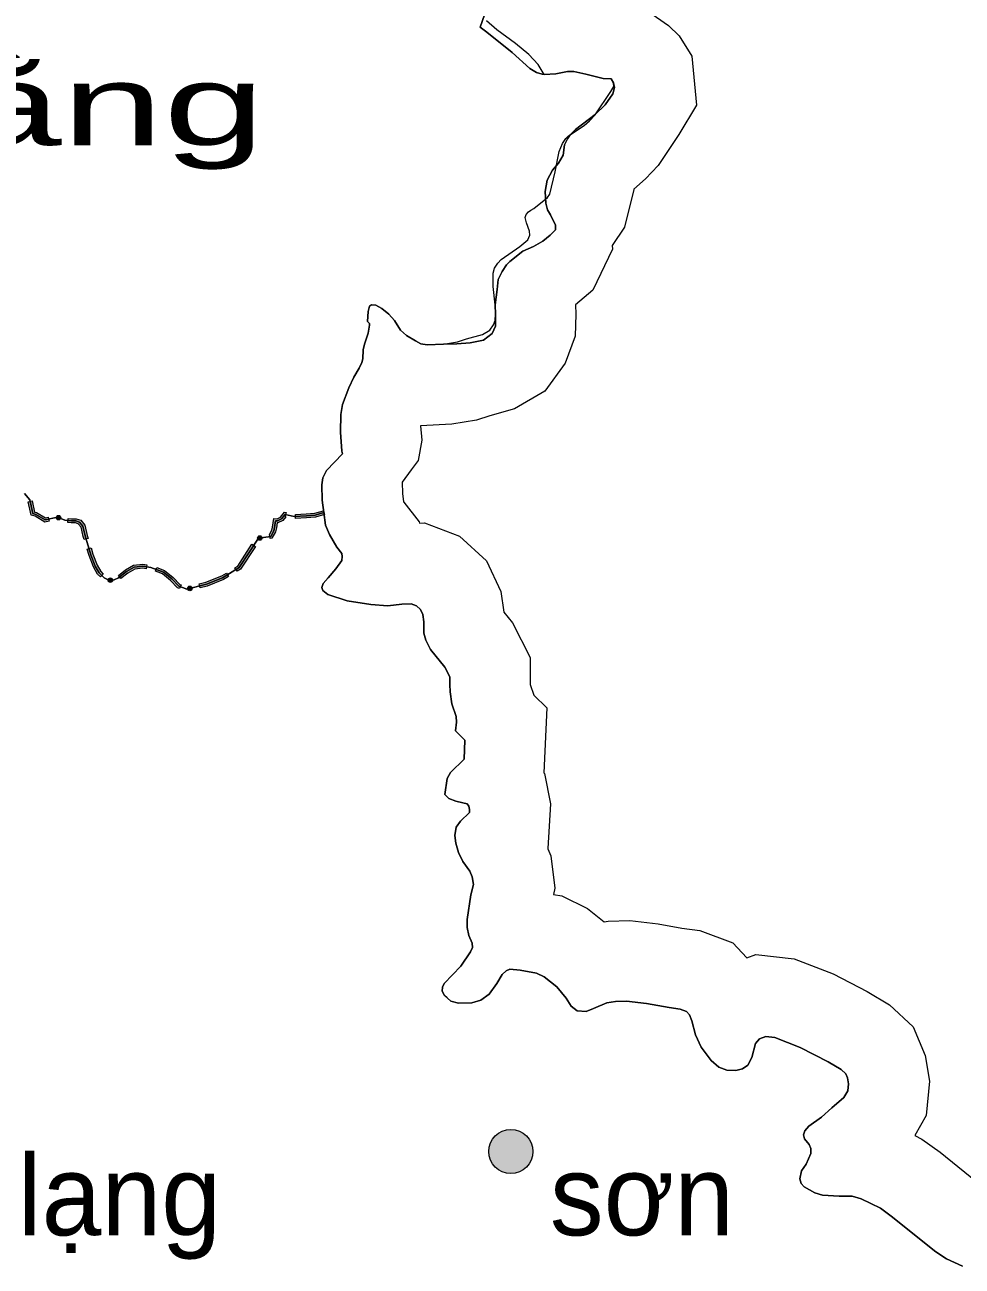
# Model space of a CAD drawing. Header units: metres. Extents: x -835890 to 1024355, y 79891 to 2211954.
# Drawn here: x -177486 to -84270, y 1967076 to 2090488 of the extents above; entities that cross this region are included whole.
import ezdxf
from ezdxf.enums import TextEntityAlignment as Align

# ---------------------------------------------------------------- set-up
doc = ezdxf.new("R2010")
doc.units = ezdxf.units.M
doc.header["$LTSCALE"] = 2200
for name, color, linetype, lineweight in [('12', 7, 'Continuous', 13), ('13', 7, 'Continuous', 13), ('18', 7, 'Continuous', 13), ('35', 7, 'Continuous', 13), ('36', 7, 'Continuous', 13), ('37', 7, 'Continuous', 13), ('8', 7, 'Continuous', 13)]:
    doc.layers.add(name, color=color, linetype=linetype, lineweight=lineweight)
doc.layers.add('3', color=7, linetype='Continuous')

msp = doc.modelspace()

# ---------------------------------------------------------------- hatches: boundary and pattern name
at = {"layer": '37'}
for points in [[(-176758, 2043158), (-176521, 2042052), (-176316, 2041997), (-175431, 2041481), (-175149, 2041539), (-175068, 2041148), (-175500, 2041058), (-176472, 2041624), (-176861, 2041730), (-177149, 2043075)], [(-173924, 2041411, 1), (-174344, 2041571, 1)], [(-173159, 2041423), (-172841, 2041391), (-172380, 2041391), (-171927, 2041226), (-171527, 2040746), (-171282, 2039734), (-171192, 2039436), (-171575, 2039320), (-171669, 2039629), (-171894, 2040562), (-172165, 2040887), (-172450, 2040991), (-172861, 2040991), (-173199, 2041025)], [(-153157, 2039815), (-153162, 2039815), (-152924, 2040238), (-152864, 2040541), (-152708, 2041407), (-152388, 2041380), (-152074, 2041537), (-151671, 2042034), (-151506, 2041997), (-151593, 2041607), (-151516, 2041590), (-151818, 2041218), (-152309, 2040972), (-152379, 2040978), (-152471, 2040466), (-152544, 2040097), (-152910, 2039447), (-153099, 2039420)], [(-150582, 2041816), (-149493, 2041877), (-148642, 2041942), (-147796, 2042184), (-147686, 2041800), (-148571, 2041547), (-149466, 2041478), (-150560, 2041417)], [(-156588, 2036509), (-156316, 2036675), (-154894, 2038842), (-154560, 2038623), (-156031, 2036381), (-156379, 2036168)], [(-153894, 2039505, 1), (-154340, 2039439, 1)], [(-170901, 2038479), (-170715, 2037867), (-170305, 2036766), (-169924, 2036132), (-169679, 2035886), (-169961, 2035604), (-170242, 2035884), (-170667, 2036592), (-171095, 2037739), (-171284, 2038363)], [(-168180, 2035752), (-167478, 2036307), (-166692, 2036772), (-165749, 2036881), (-165343, 2036813), (-165409, 2036418), (-165759, 2036477), (-166561, 2036384), (-167251, 2035977), (-167932, 2035438)], [(-164348, 2036531), (-163607, 2036251), (-162733, 2035551), (-162071, 2034853), (-161953, 2034807), (-162097, 2034434), (-162300, 2034513), (-163004, 2035256), (-163807, 2035899), (-164489, 2036157)], [(-168755, 2035294, 1), (-169204, 2035266, 1)], [(-160160, 2034902), (-159491, 2035074), (-157908, 2035701), (-157441, 2035987), (-157232, 2035646), (-157728, 2035342), (-159367, 2034693), (-160059, 2034514)], [(-160860, 2034514, 1), (-161296, 2034401, 1)]]:
    msp.add_hatch(color=256, dxfattribs=at).paths.add_polyline_path(points)
at = {"layer": '8'}
msp.add_hatch(color=256, dxfattribs=at).paths.add_polyline_path([(-126956, 1978477, 1), (-131354, 1978477, 1)])

# ---------------------------------------------------------------- linework, layer by layer
at = {"layer": '12'}
for points in [[(-131760, 2091484), (-132188, 2090270), (-131547, 2089753), (-129034, 2087739), (-127259, 2086130), (-126604, 2085764), (-126025, 2085597), (-125833, 2085551), (-124692, 2085604), (-123534, 2085863), (-122879, 2085833), (-121690, 2085589), (-119976, 2085154), (-119184, 2085128), (-118933, 2084731), (-118839, 2084267)], [(-118839, 2084267), (-119009, 2083644), (-119761, 2082536), (-120778, 2081561), (-122724, 2080070), (-123255, 2079538), (-123521, 2079139), (-123830, 2078562), (-123963, 2077541), (-124405, 2076742), (-125024, 2076033), (-125555, 2075056), (-125732, 2073916), (-125688, 2072762), (-125511, 2072097), (-125201, 2071609), (-124697, 2070587), (-124697, 2070121), (-125228, 2069588), (-125958, 2068989), (-126887, 2068456), (-127949, 2067990), (-129237, 2066974), (-129570, 2066624), (-130023, 2065976), (-130422, 2065177), (-130521, 2064179), (-130721, 2062634), (-130687, 2061719), (-130671, 2061077), (-130671, 2060545), (-131002, 2059814), (-131865, 2059149), (-133193, 2058883), (-134513, 2058785), (-135862, 2058742), (-137484, 2058667), (-138099, 2058783), (-138648, 2059066), (-139514, 2059598), (-140112, 2060147), (-140736, 2061087), (-141302, 2061736), (-141968, 2062285), (-142591, 2062609), (-143024, 2062642), (-143224, 2062509), (-143357, 2061993), (-143420, 2060983), (-143219, 2060809), (-143195, 2060640), (-143340, 2059842), (-143702, 2058754), (-143823, 2058174), (-143872, 2057279), (-143956, 2056904), (-144246, 2056348), (-144778, 2055453), (-145261, 2054389), (-145889, 2052745), (-146046, 2051742), (-146095, 2049976), (-145950, 2048090), (-145899, 2047837), (-147491, 2046167), (-147857, 2045435), (-147957, 2044770), (-147907, 2043223), (-147741, 2041992), (-148607, 2041744), (-149479, 2041677), (-150687, 2041610), (-151593, 2041812), (-151946, 2041377), (-152349, 2041176), (-152543, 2041192), (-152667, 2040503), (-152734, 2040168), (-153036, 2039631), (-154255, 2039452), (-156174, 2036528), (-157818, 2035521), (-159429, 2034884), (-161375, 2034381), (-161794, 2034532), (-162186, 2034683), (-162868, 2035404), (-163707, 2036075), (-164949, 2036545), (-165754, 2036679), (-166627, 2036578), (-167365, 2036142), (-168170, 2035505), (-168606, 2035303), (-169143, 2035270), (-169580, 2035505), (-170083, 2036008), (-170486, 2036679), (-170905, 2037803), (-171475, 2039681), (-171710, 2040654)], [(-171710, 2040654), (-172046, 2041057), (-172415, 2041191), (-172851, 2041191), (-173522, 2041258), (-174227, 2041526), (-175465, 2041270), (-176394, 2041810), (-176691, 2041891), (-176984, 2043256), (-177521, 2043894)]]:
    msp.add_lwpolyline(points, dxfattribs=at)
at = {"layer": '13'}
for points in [[(-177521, 2043894), (-176984, 2043256), (-176691, 2041891), (-176394, 2041810), (-175465, 2041270), (-174227, 2041526), (-173522, 2041258), (-172851, 2041191), (-172415, 2041191), (-172046, 2041057), (-171710, 2040654), (-171475, 2039681), (-170905, 2037803), (-170486, 2036679), (-170083, 2036008), (-169580, 2035505), (-169143, 2035270), (-168606, 2035303), (-168170, 2035505), (-167365, 2036142), (-166627, 2036578), (-165754, 2036679), (-164949, 2036545), (-163707, 2036075), (-162868, 2035404)], [(-162868, 2035404), (-162186, 2034683), (-161794, 2034532), (-161375, 2034381), (-159429, 2034884), (-157818, 2035521), (-156174, 2036528), (-154255, 2039452), (-153036, 2039631), (-152734, 2040168), (-152667, 2040503), (-152543, 2041192), (-152349, 2041176), (-151946, 2041377), (-151593, 2041812), (-150687, 2041610), (-149479, 2041677), (-148607, 2041744), (-147741, 2041992), (-147574, 2040761), (-147192, 2039813), (-146460, 2038549), (-145961, 2037917), (-145927, 2037617), (-145961, 2037218), (-146559, 2036420), (-147308, 2035505), (-147807, 2034940), (-147940, 2034540), (-147841, 2034241), (-147341, 2033842), (-145445, 2033210), (-143082, 2032844), (-141385, 2032711), (-139988, 2032877), (-139056, 2032910), (-138524, 2032711), (-138141, 2032361), (-137908, 2031862), (-137808, 2031131), (-137808, 2029999), (-137609, 2029301), (-137143, 2028369), (-135728, 2026623), (-135229, 2025658), (-135229, 2024893), (-135196, 2024161), (-135013, 2022980), (-134581, 2021716), (-134547, 2021151), (-134647, 2020286), (-133727, 2019383), (-133810, 2017470), (-135138, 2016140), (-135470, 2015557), (-135712, 2013965), (-135313, 2013566), (-134614, 2013300), (-133915, 2013133), (-133482, 2013034), (-133316, 2012801), (-133250, 2012468), (-133266, 2012185), (-134165, 2011320), (-134597, 2010722), (-134730, 2009890), (-134630, 2009125), (-134364, 2008193), (-133915, 2007312), (-133216, 2006347), (-132983, 2005782), (-132883, 2005016), (-133116, 2003985), (-133499, 2001540), (-133499, 2000742), (-133333, 1999943), (-132983, 1999195), (-132950, 1998762), (-133150, 1998330), (-134115, 1996899), (-135778, 1995170), (-135961, 1994820), (-135995, 1994421), (-135762, 1993989), (-135130, 1993423), (-134364, 1993223), (-133033, 1993257), (-132135, 1993523), (-131303, 1994122), (-130538, 1995186), (-130005, 1996084), (-129606, 1996450), (-129240, 1996617), (-128242, 1996517), (-126611, 1996217), (-125829, 1995835), (-124565, 1994837), (-123666, 1993706), (-123167, 1992941), (-122568, 1992475), (-121670, 1992408)], [(-121670, 1992408), (-120921, 1992691), (-119623, 1993257), (-118758, 1993390), (-117660, 1993423), (-115664, 1993190), (-113401, 1992791), (-112320, 1992641), (-111687, 1992408), (-111388, 1992076), (-111155, 1991477), (-110789, 1990080), (-110223, 1988849), (-109242, 1987535), (-108476, 1986870), (-107678, 1986570), (-106779, 1986537), (-106114, 1986703), (-105581, 1987069), (-105182, 1987834), (-104816, 1989198), (-104417, 1989664), (-103785, 1989897), (-102886, 1989797), (-100391, 1988832), (-97612, 1987385), (-96314, 1986620), (-95849, 1986188), (-95682, 1985788), (-95582, 1985190), (-95649, 1984524), (-96032, 1983842), (-97230, 1982811), (-98261, 1981880), (-99525, 1980981), (-99925, 1980516), (-100041, 1980133), (-99941, 1979734), (-99476, 1979168), (-99309, 1978769), (-99309, 1978270), (-99775, 1977206), (-100241, 1976540), (-100424, 1975759), (-100291, 1975293), (-99991, 1974960), (-98927, 1974361), (-98161, 1974128), (-96497, 1974029), (-95200, 1974029), (-94301, 1973763), (-92405, 1972831), (-91323, 1972049), (-86898, 1968490), (-85816, 1967808), (-84252, 1967076)]]:
    msp.add_lwpolyline(points, dxfattribs=at)
at = {"layer": '18'}
for points in [[(-130779, 2066301), (-130446, 2066800), (-130113, 2067150), (-128250, 2068447), (-127468, 2069112), (-127252, 2069562), (-127302, 2069977), (-127584, 2070809), (-127743, 2071333), (-127643, 2071632), (-127393, 2071882), (-127177, 2072065), (-126877, 2072231), (-125513, 2073312), (-125280, 2073662), (-124731, 2075857), (-124340, 2077878), (-124024, 2078677), (-123691, 2079176), (-123425, 2079458), (-121870, 2080465), (-121337, 2080947), (-120755, 2081546), (-119199, 2083866), (-118900, 2084365), (-118933, 2084731), (-119184, 2085128), (-119976, 2085154), (-121690, 2085589), (-122879, 2085833), (-123534, 2085863), (-124692, 2085604), (-125833, 2085551), (-126025, 2085597), (-126604, 2085764), (-127259, 2086130), (-129034, 2087739), (-132188, 2090270), (-131760, 2091484)], [(-133499, 2000742), (-133499, 2001540), (-133116, 2003985), (-132883, 2005016), (-132983, 2005782), (-133216, 2006347), (-133915, 2007312), (-134364, 2008193), (-134630, 2009125), (-134730, 2009890), (-134597, 2010722), (-134165, 2011320), (-133266, 2012185), (-133250, 2012468), (-133316, 2012801), (-133482, 2013034), (-133915, 2013133), (-134614, 2013300), (-135313, 2013566), (-135712, 2013965), (-135470, 2015557), (-135138, 2016140), (-133810, 2017470), (-133727, 2019383), (-134647, 2020286), (-134547, 2021151), (-134581, 2021716), (-135013, 2022980), (-135196, 2024161), (-135229, 2024893), (-135229, 2025658), (-135728, 2026623), (-137143, 2028369), (-137609, 2029301), (-137808, 2029999), (-137808, 2031131), (-137908, 2031862), (-138141, 2032361), (-138524, 2032711), (-139056, 2032910), (-139988, 2032877), (-141385, 2032711), (-143082, 2032844), (-145445, 2033210), (-147341, 2033842), (-147841, 2034241), (-147940, 2034540), (-147807, 2034940), (-147308, 2035505), (-146559, 2036420), (-145961, 2037218), (-145927, 2037617), (-145961, 2037917), (-146460, 2038549), (-147192, 2039813), (-147574, 2040761), (-147741, 2041992), (-147907, 2043223), (-147957, 2044770), (-147857, 2045435), (-147491, 2046167), (-145899, 2047837), (-145950, 2048090), (-146095, 2049976), (-146046, 2051742), (-145889, 2052745), (-145261, 2054389), (-144778, 2055453), (-144246, 2056348), (-143956, 2056904), (-143872, 2057279), (-143823, 2058174), (-143702, 2058754), (-143340, 2059842), (-143195, 2060640), (-143219, 2060809), (-143420, 2060983), (-143357, 2061993), (-143224, 2062509), (-143024, 2062642), (-142591, 2062609), (-141968, 2062285), (-141302, 2061736), (-140736, 2061087), (-140112, 2060147), (-139514, 2059598), (-138648, 2059066), (-138099, 2058783), (-137484, 2058667), (-135862, 2058742), (-134447, 2058975), (-133566, 2059257), (-131977, 2059715), (-131245, 2060147), (-130862, 2060663), (-130712, 2061079), (-130687, 2061719), (-130721, 2062634), (-130912, 2064472), (-130895, 2065802), (-130779, 2066301)], [(-84252, 1967076), (-85816, 1967808), (-86898, 1968490), (-91323, 1972049), (-92405, 1972831), (-94301, 1973763), (-95200, 1974029), (-96497, 1974029), (-98161, 1974128), (-98927, 1974361), (-99991, 1974960), (-100291, 1975293), (-100424, 1975759), (-100241, 1976540), (-99775, 1977206), (-99309, 1978270), (-99309, 1978769), (-99476, 1979168), (-99941, 1979734), (-100041, 1980133), (-99925, 1980516), (-99525, 1980981), (-98261, 1981880), (-97230, 1982811), (-96032, 1983842), (-95649, 1984524), (-95582, 1985190), (-95682, 1985788), (-95849, 1986188), (-96314, 1986620), (-97612, 1987385), (-100391, 1988832), (-102886, 1989797), (-103785, 1989897), (-104417, 1989664), (-104816, 1989198), (-105182, 1987834), (-105581, 1987069), (-106114, 1986703), (-106779, 1986537), (-107678, 1986570), (-108476, 1986870), (-109242, 1987535), (-110223, 1988849), (-110789, 1990080), (-111155, 1991477), (-111388, 1992076), (-111687, 1992408), (-112320, 1992641), (-113401, 1992791), (-115664, 1993190), (-117660, 1993423), (-118758, 1993390), (-119623, 1993257), (-120921, 1992691), (-121670, 1992408), (-122568, 1992475), (-123167, 1992941), (-123666, 1993706), (-124565, 1994837), (-125829, 1995835), (-126611, 1996217), (-128242, 1996517), (-129240, 1996617), (-129606, 1996450), (-130005, 1996084), (-130538, 1995186), (-131303, 1994122), (-132135, 1993523), (-133033, 1993257), (-134364, 1993223), (-135130, 1993423), (-135762, 1993989), (-135995, 1994421), (-135961, 1994820), (-135778, 1995170), (-134115, 1996899), (-133150, 1998330), (-132950, 1998762), (-132983, 1999195), (-133333, 1999943), (-133499, 2000742)]]:
    msp.add_lwpolyline(points, dxfattribs=at)
at = {"layer": '35'}
for points in [[(-122407, 2093820), (-121882, 2093795), (-119902, 2093389), (-118847, 2093121), (-115440, 2091767), (-113474, 2090427), (-112420, 2089401)], [(-125833, 2085551), (-126436, 2086544), (-127368, 2087542), (-128674, 2088615), (-130554, 2089995), (-131586, 2090894)], [(-112420, 2089401), (-111140, 2087375), (-110696, 2082488), (-112443, 2079578), (-114514, 2076488), (-115778, 2075188), (-116911, 2074162), (-116918, 2074126), (-117855, 2070376), (-119073, 2068551), (-119030, 2068195), (-120995, 2064116), (-122716, 2062652), (-122682, 2061709), (-122767, 2059532), (-123735, 2056843), (-125784, 2054082), (-128785, 2052309), (-131237, 2051603), (-132566, 2051177), (-135024, 2050772), (-138121, 2050629), (-138010, 2049185)], [(-119184, 2085128), (-119976, 2085154), (-121690, 2085589), (-122879, 2085833), (-123534, 2085863), (-124692, 2085604), (-125833, 2085551)], [(-143420, 2060983), (-143357, 2061993), (-143224, 2062509), (-143024, 2062642), (-142591, 2062609), (-141968, 2062285), (-141302, 2061736), (-140736, 2061087), (-140112, 2060147), (-139514, 2059598), (-138648, 2059066), (-138099, 2058783), (-137484, 2058667), (-135862, 2058742), (-134513, 2058785), (-133193, 2058883), (-131865, 2059149), (-131002, 2059814), (-130671, 2060545), (-130671, 2061077), (-130687, 2061719), (-130721, 2062634), (-130521, 2064179), (-130422, 2065177), (-130023, 2065976), (-129570, 2066624), (-129237, 2066974), (-127949, 2067990), (-126887, 2068456), (-125958, 2068989), (-125228, 2069588), (-124697, 2070121), (-124697, 2070587), (-125201, 2071609), (-125511, 2072097), (-125688, 2072762), (-125732, 2073916), (-125555, 2075056), (-125024, 2076033), (-124405, 2076742), (-123963, 2077541), (-123830, 2078562), (-123521, 2079139), (-123255, 2079538), (-122724, 2080070), (-120778, 2081561), (-119761, 2082536), (-119009, 2083644), (-118839, 2084267), (-118933, 2084731), (-119184, 2085128)], [(-145899, 2047837), (-145950, 2048090), (-146095, 2049976), (-146046, 2051742), (-145889, 2052745), (-145261, 2054389), (-144778, 2055453), (-144246, 2056348), (-143956, 2056904), (-143872, 2057279), (-143823, 2058174), (-143702, 2058754), (-143340, 2059842), (-143195, 2060640), (-143219, 2060809), (-143420, 2060983)], [(-138010, 2049185), (-138383, 2047177), (-139053, 2046239), (-139961, 2045028), (-139924, 2043889), (-139813, 2043064), (-139809, 2043036), (-138262, 2041077), (-138248, 2040944), (-137744, 2040962), (-134270, 2039660), (-131568, 2037193), (-130145, 2034146), (-129866, 2032095), (-128998, 2031023), (-127229, 2027605), (-127229, 2025075), (-127224, 2024958), (-127216, 2024903), (-126855, 2023850), (-125580, 2022599), (-125860, 2016127), (-125808, 2016054), (-125203, 2013027), (-125464, 2008592), (-125482, 2008575), (-125186, 2007857), (-124767, 2004641), (-124903, 2004038)], [(-147957, 2044770), (-147857, 2045435), (-147491, 2046167), (-145899, 2047837)], [(-135482, 1993738), (-135762, 1993989), (-135995, 1994421), (-135961, 1994820), (-135778, 1995170), (-134115, 1996899), (-133150, 1998330), (-132950, 1998762), (-132983, 1999195), (-133333, 1999943), (-133499, 2000742), (-133499, 2001540), (-133116, 2003985), (-132883, 2005016), (-132983, 2005782), (-133216, 2006347), (-133915, 2007312), (-134364, 2008193), (-134630, 2009125), (-134730, 2009890), (-134597, 2010722), (-134165, 2011320), (-133266, 2012185), (-133250, 2012468), (-133316, 2012801), (-133482, 2013034), (-133915, 2013133), (-134614, 2013300), (-135313, 2013566), (-135712, 2013965), (-135470, 2015557), (-135138, 2016140), (-133810, 2017470), (-133727, 2019383), (-134647, 2020286), (-134547, 2021151), (-134581, 2021716), (-135013, 2022980), (-135196, 2024161), (-135229, 2024893), (-135229, 2025658), (-135728, 2026623), (-137143, 2028369), (-137609, 2029301), (-137808, 2029999), (-137808, 2031131), (-137908, 2031862), (-138141, 2032361), (-138524, 2032711), (-139056, 2032910), (-139988, 2032877), (-141385, 2032711), (-143082, 2032844), (-145445, 2033210), (-147341, 2033842), (-147841, 2034241), (-147940, 2034540), (-147807, 2034940), (-147308, 2035505), (-146559, 2036420), (-145961, 2037218), (-145927, 2037617), (-145961, 2037917), (-146460, 2038549), (-147192, 2039813), (-147574, 2040761), (-147741, 2041992), (-147907, 2043223), (-147957, 2044770)], [(-124903, 2004038), (-124084, 2003887), (-121545, 2002645), (-119859, 2001315), (-119490, 2001371), (-117316, 2001437), (-114504, 2001109), (-112157, 2000695), (-110366, 2000447), (-107066, 1999231), (-105701, 1997716)], [(-105701, 1997716), (-104778, 1998056), (-100971, 1997633), (-97090, 1996133), (-93730, 1994383), (-91506, 1993072), (-89133, 1990869), (-87943, 1988014), (-87516, 1985454), (-87855, 1982066), (-88980, 1980062), (-88268, 1979712), (-86470, 1978412), (-82242, 1975012)], [(-108476, 1986870), (-109242, 1987535), (-110223, 1988849), (-110789, 1990080), (-111155, 1991477), (-111388, 1992076), (-111687, 1992408), (-112320, 1992641), (-113401, 1992791), (-115664, 1993190), (-117660, 1993423), (-118758, 1993390), (-119623, 1993257), (-120921, 1992691), (-121670, 1992408), (-122568, 1992475), (-123167, 1992941), (-123666, 1993706), (-124565, 1994837), (-125829, 1995835), (-126611, 1996217), (-128242, 1996517), (-129240, 1996617), (-129606, 1996450), (-130005, 1996084), (-130538, 1995186), (-131303, 1994122), (-132135, 1993523), (-133033, 1993257), (-134364, 1993223), (-135130, 1993423), (-135482, 1993738), (-135482, 1993738)], [(-84252, 1967076), (-85816, 1967808), (-86898, 1968490), (-91323, 1972049), (-92405, 1972831), (-94301, 1973763), (-95200, 1974029), (-96497, 1974029), (-98161, 1974128), (-98927, 1974361), (-99991, 1974960), (-100291, 1975293), (-100424, 1975759), (-100241, 1976540), (-99775, 1977206), (-99309, 1978270), (-99309, 1978769), (-99476, 1979168), (-99941, 1979734), (-100041, 1980133), (-99925, 1980516), (-99525, 1980981), (-98261, 1981880), (-97230, 1982811), (-96032, 1983842), (-95649, 1984524), (-95582, 1985190), (-95682, 1985788), (-95849, 1986188), (-96314, 1986620), (-97612, 1987385), (-100391, 1988832), (-102886, 1989797), (-103785, 1989897), (-104417, 1989664), (-104816, 1989198), (-105182, 1987834), (-105581, 1987069), (-106114, 1986703), (-106779, 1986537), (-107678, 1986570), (-108476, 1986870)]]:
    msp.add_lwpolyline(points, dxfattribs=at)
at = {"layer": '36'}
for points in [[(-125833, 2085551), (-126025, 2085597), (-126604, 2085764), (-127259, 2086130), (-129034, 2087739), (-131547, 2089753), (-132188, 2090270), (-131760, 2091484)], [(-125833, 2085551), (-124692, 2085604), (-123534, 2085863), (-122879, 2085833), (-121690, 2085589), (-119976, 2085154), (-119184, 2085128)], [(-143420, 2060983), (-143357, 2061993), (-143224, 2062509), (-143024, 2062642), (-142591, 2062609), (-141968, 2062285), (-141302, 2061736), (-140736, 2061087), (-140112, 2060147), (-139514, 2059598), (-138648, 2059066), (-138099, 2058783), (-137484, 2058667), (-135862, 2058742), (-134513, 2058785), (-133193, 2058883), (-131865, 2059149), (-131002, 2059814), (-130671, 2060545), (-130671, 2061077), (-130687, 2061719), (-130721, 2062634), (-130521, 2064179), (-130422, 2065177), (-130023, 2065976), (-129570, 2066624), (-129237, 2066974), (-127949, 2067990), (-126887, 2068456), (-125958, 2068989), (-125228, 2069588), (-124697, 2070121), (-124697, 2070587), (-125201, 2071609), (-125511, 2072097), (-125688, 2072762), (-125732, 2073916), (-125555, 2075056), (-125024, 2076033), (-124405, 2076742), (-123963, 2077541), (-123830, 2078562), (-123521, 2079139), (-123255, 2079538), (-122724, 2080070), (-120778, 2081561), (-119761, 2082536), (-119009, 2083644), (-118839, 2084267), (-118933, 2084731), (-119184, 2085128)], [(-143420, 2060983), (-143219, 2060809), (-143195, 2060640), (-143340, 2059842), (-143702, 2058754), (-143823, 2058174), (-143872, 2057279), (-143956, 2056904), (-144246, 2056348), (-144778, 2055453), (-145261, 2054389), (-145889, 2052745), (-146046, 2051742), (-146095, 2049976), (-145950, 2048090), (-145899, 2047837)], [(-147957, 2044770), (-147857, 2045435), (-147491, 2046167), (-145899, 2047837)], [(-108476, 1986870), (-109242, 1987535), (-110223, 1988849), (-110789, 1990080), (-111155, 1991477), (-111388, 1992076), (-111687, 1992408), (-112320, 1992641), (-113401, 1992791), (-115664, 1993190), (-117660, 1993423), (-118758, 1993390), (-119623, 1993257), (-120921, 1992691), (-121670, 1992408), (-122568, 1992475), (-123167, 1992941), (-123666, 1993706), (-124565, 1994837), (-125829, 1995835), (-126611, 1996217), (-128242, 1996517), (-129240, 1996617), (-129606, 1996450), (-130005, 1996084), (-130538, 1995186), (-131303, 1994122), (-132135, 1993523), (-133033, 1993257), (-134364, 1993223), (-135130, 1993423), (-135762, 1993989), (-135995, 1994421), (-135961, 1994820), (-135778, 1995170), (-134115, 1996899), (-133150, 1998330), (-132950, 1998762), (-132983, 1999195), (-133333, 1999943), (-133499, 2000742), (-133499, 2001540), (-133116, 2003985), (-132883, 2005016), (-132983, 2005782), (-133216, 2006347), (-133915, 2007312), (-134364, 2008193), (-134630, 2009125), (-134730, 2009890), (-134597, 2010722), (-134165, 2011320), (-133266, 2012185), (-133250, 2012468), (-133316, 2012801), (-133482, 2013034), (-133915, 2013133), (-134614, 2013300), (-135313, 2013566), (-135712, 2013965), (-135470, 2015557), (-135138, 2016140), (-133810, 2017470), (-133727, 2019383), (-134647, 2020286), (-134547, 2021151), (-134581, 2021716), (-135013, 2022980), (-135196, 2024161), (-135229, 2024893), (-135229, 2025658), (-135728, 2026623), (-137143, 2028369), (-137609, 2029301), (-137808, 2029999), (-137808, 2031131), (-137908, 2031862), (-138141, 2032361), (-138524, 2032711), (-139056, 2032910), (-139988, 2032877), (-141385, 2032711), (-143082, 2032844), (-145445, 2033210), (-147341, 2033842), (-147841, 2034241), (-147940, 2034540), (-147807, 2034940), (-147308, 2035505), (-146559, 2036420), (-145961, 2037218), (-145927, 2037617), (-145961, 2037917), (-146460, 2038549), (-147192, 2039813), (-147574, 2040761), (-147741, 2041992), (-147907, 2043223), (-147957, 2044770)], [(-84252, 1967076), (-85816, 1967808), (-86898, 1968490), (-91323, 1972049), (-92405, 1972831), (-94301, 1973763), (-95200, 1974029), (-96497, 1974029), (-98161, 1974128), (-98927, 1974361), (-99991, 1974960), (-100291, 1975293), (-100424, 1975759), (-100241, 1976540), (-99775, 1977206), (-99309, 1978270), (-99309, 1978769), (-99476, 1979168), (-99941, 1979734), (-100041, 1980133), (-99925, 1980516), (-99525, 1980981), (-98261, 1981880), (-97230, 1982811), (-96032, 1983842), (-95649, 1984524), (-95582, 1985190), (-95682, 1985788), (-95849, 1986188), (-96314, 1986620), (-97612, 1987385), (-100391, 1988832), (-102886, 1989797), (-103785, 1989897), (-104417, 1989664), (-104816, 1989198), (-105182, 1987834), (-105581, 1987069), (-106114, 1986703), (-106779, 1986537), (-107678, 1986570), (-108476, 1986870)]]:
    msp.add_lwpolyline(points, dxfattribs=at)
at = {"layer": '37'}
for points in [[(-176758, 2043158), (-176521, 2042052), (-176316, 2041997), (-175431, 2041481), (-175149, 2041539), (-175068, 2041148), (-175500, 2041058), (-176472, 2041624), (-176861, 2041730), (-177149, 2043075)], [(-173159, 2041423), (-172841, 2041391), (-172380, 2041391), (-171927, 2041226), (-171527, 2040746), (-171282, 2039734), (-171192, 2039436), (-171575, 2039320), (-171669, 2039629), (-171894, 2040562), (-172165, 2040887), (-172450, 2040991), (-172861, 2040991), (-173199, 2041025)], [(-153157, 2039815), (-153162, 2039815), (-152924, 2040238), (-152864, 2040541), (-152708, 2041407), (-152388, 2041380), (-152074, 2041537), (-151671, 2042034), (-151506, 2041997), (-151593, 2041607), (-151516, 2041590), (-151818, 2041218), (-152309, 2040972), (-152379, 2040978), (-152471, 2040466), (-152544, 2040097), (-152910, 2039447), (-153099, 2039420)], [(-150582, 2041816), (-149493, 2041877), (-148642, 2041942), (-147796, 2042184), (-147686, 2041800), (-148571, 2041547), (-149466, 2041478), (-150560, 2041417)], [(-156588, 2036509), (-156316, 2036675), (-154894, 2038842), (-154560, 2038623), (-156031, 2036381), (-156379, 2036168)], [(-170901, 2038479), (-170715, 2037867), (-170305, 2036766), (-169924, 2036132), (-169679, 2035886), (-169961, 2035604), (-170242, 2035884), (-170667, 2036592), (-171095, 2037739), (-171284, 2038363)], [(-168180, 2035752), (-167478, 2036307), (-166692, 2036772), (-165749, 2036881), (-165343, 2036813), (-165409, 2036418), (-165759, 2036477), (-166561, 2036384), (-167251, 2035977), (-167932, 2035438)], [(-164348, 2036531), (-163607, 2036251), (-162733, 2035551), (-162071, 2034853), (-161953, 2034807), (-162097, 2034434), (-162300, 2034513), (-163004, 2035256), (-163807, 2035899), (-164489, 2036157)], [(-160160, 2034902), (-159491, 2035074), (-157908, 2035701), (-157441, 2035987), (-157232, 2035646), (-157728, 2035342), (-159367, 2034693), (-160059, 2034514)]]:
    msp.add_lwpolyline(points, close=True, dxfattribs=at)
for centre in [(-174134, 2041491), (-154117, 2039472), (-168979, 2035280), (-161078, 2034458)]:
    msp.add_circle(centre, 225, dxfattribs=at)
at = {"layer": '8'}
msp.add_circle((-129155, 1978477), 2199, dxfattribs=at)

# ---------------------------------------------------------------- texts
at = {"layer": '3', "width": 1.7}
msp.add_text('bằng', height=8000, dxfattribs=at).set_placement((-173819, 2078508), align=Align.CENTER)
at = {"layer": '3'}
msp.add_text('lạng           sơn', height=8000, dxfattribs=at).set_placement((-142577, 1970144), align=Align.CENTER)

doc.saveas('drawing.dxf')
